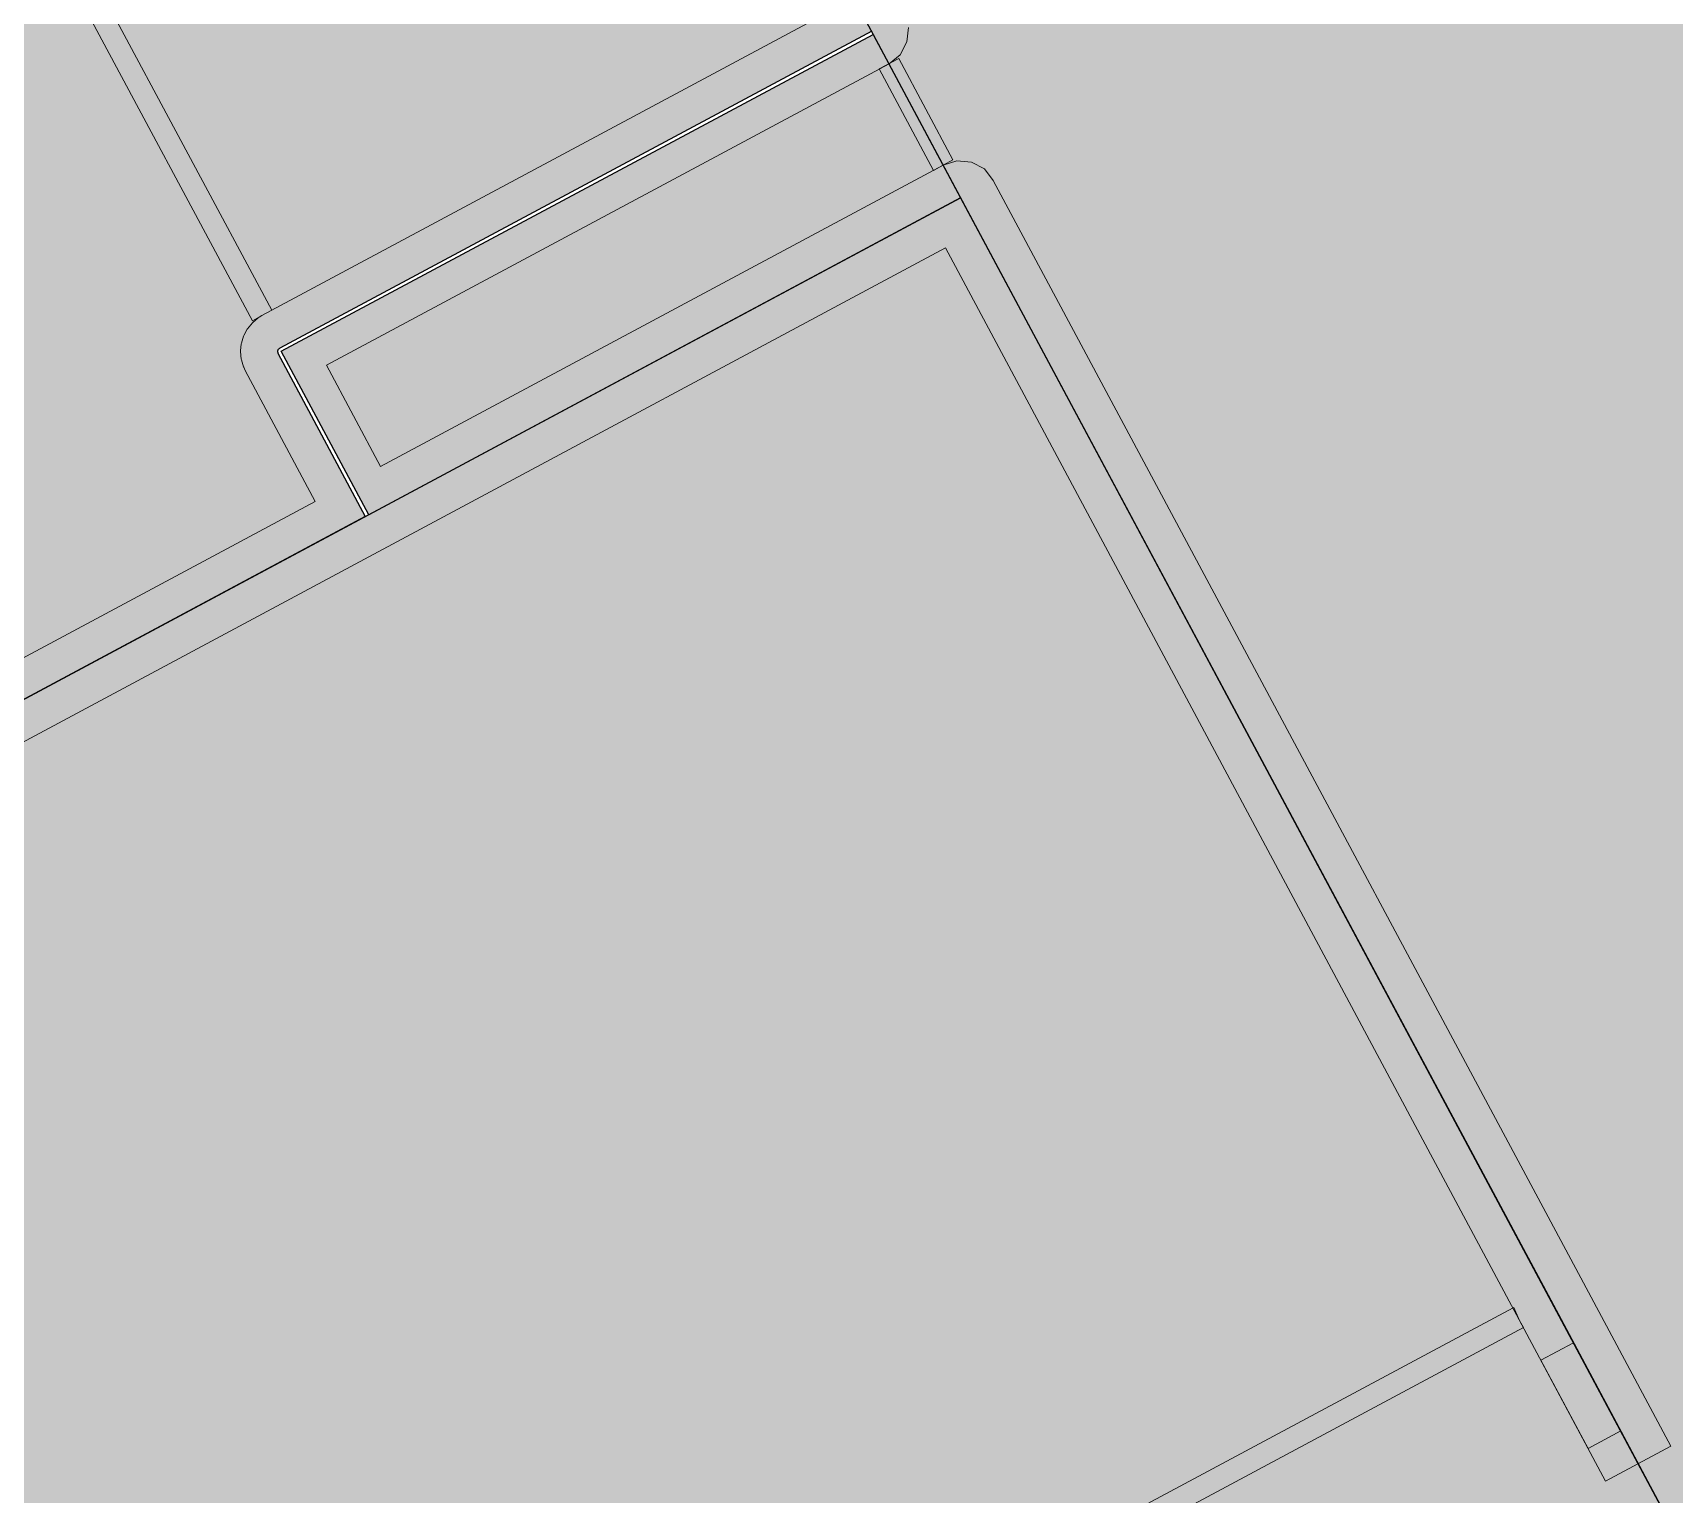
# Model space of a CAD drawing. Header units: millimetres. Extents: x 0 to 224629, y -187555 to 25097.
# Drawn here: x 74541 to 78972, y -165434 to -161490 of the extents above; entities that cross this region are included whole.
import ezdxf

# ---------------------------------------------------------------- set-up
doc = ezdxf.new("R2010")
doc.units = ezdxf.units.MM
doc.linetypes.add('Solid', pattern=[0])
for name, color, linetype, lineweight in [('Inner Walls', 5, 'Solid', 0), ('One-Bedroom Apartment', 252, 'Solid', 25), ('Room Objects', 47, 'Solid', 15), ('Room Walls', 47, 'Solid', 35), ('Service Area', 252, 'Solid', 25), ('Studio Apartment', 1, 'Solid', 35)]:
    doc.layers.add(name, color=color, linetype=linetype, lineweight=lineweight)

msp = doc.modelspace()

# ---------------------------------------------------------------- hatches: boundary and pattern name
at = {"layer": 'One-Bedroom Apartment', "linetype": 'Solid', "lineweight": 25}
msp.add_hatch(color=250, dxfattribs=at).paths.add_polyline_path([(70654, -165356), (77046, -161935), (78639, -164910), (80232, -167886), (78483, -168822), (78483, -168822), (78247, -168381), (78246, -168380), (78245, -168378), (78243, -168377), (78241, -168376), (78239, -168376), (78237, -168376), (78235, -168376), (78233, -168377), (76795, -169147), (76794, -169148), (76792, -169149), (76791, -169151), (76790, -169153), (76790, -169155), (76790, -169157), (76790, -169159), (76791, -169160), (77027, -169601), (73840, -171307), (72247, -168332)], flags=0)
at = {"layer": 'Room Objects', "linetype": 'Solid', "lineweight": 0}
msp.add_hatch(color=5, dxfattribs=at).paths.add_polyline_path([(78612, -165072), (78700, -165025), (78700, -165025), (78828, -165263), (78828, -165263), (78740, -165310), (78740, -165310), (78740, -165310)], flags=0)
at = {"layer": 'Service Area', "linetype": 'Solid', "lineweight": 25}
for points in [[(73861, -155985), (75624, -155041), (85180, -172892), (83417, -173836)], [(76810, -161494), (77046, -161935), (75448, -162790), (75212, -162349)]]:
    msp.add_hatch(color=254, dxfattribs=at).paths.add_polyline_path(points, flags=0)
at = {"layer": 'Studio Apartment', "linetype": 'Solid', "lineweight": 25}
msp.add_hatch(color=252, dxfattribs=at).paths.add_polyline_path([(69062, -162381), (75453, -158959), (76806, -161485), (76806, -161485), (75208, -162341), (75206, -162342), (75205, -162343), (75203, -162345), (75203, -162347), (75202, -162348), (75202, -162350), (75203, -162352), (75203, -162354), (75439, -162795), (70654, -165356)], flags=0)

# ---------------------------------------------------------------- linework, layer by layer
at = {"layer": 'Inner Walls', "color": 47, "linetype": 'Solid', "lineweight": 15}
for p, q in [((75160, -162252), (76670, -161444)), ((76905, -161475), (76901, -161514)), ((76901, -161514), (76883, -161549)), ((76853, -161573), (75334, -162386)), ((76883, -161549), (76853, -161573)), ((75480, -162660), (76999, -161847)), ((76999, -161847), (77036, -161835)), ((77036, -161835), (77075, -161839)), ((77075, -161839), (77110, -161857)), ((77110, -161857), (77134, -161888)), ((77134, -161888), (78727, -164863)), ((77005, -162070), (75487, -162883)), ((78787, -165398), (77005, -162070)), ((75111, -162306), (75120, -162289)), ((75120, -162289), (75121, -162288)), ((75121, -162288), (75134, -162272)), ((75134, -162272), (75135, -162271)), ((75135, -162271), (75150, -162259)), ((75150, -162259), (75152, -162257)), ((75152, -162257), (75160, -162252)), ((75102, -162348), (75104, -162329)), ((75104, -162329), (75105, -162327)), ((75105, -162327), (75110, -162308)), ((75110, -162308), (75111, -162306)), ((75102, -162350), (75102, -162348)), ((75104, -162370), (75102, -162350)), ((75105, -162372), (75104, -162370)), ((75110, -162391), (75105, -162372)), ((75111, -162392), (75110, -162391)), ((75115, -162401), (75111, -162392)), ((75304, -162754), (75115, -162401)), ((75334, -162386), (75480, -162660)), ((70828, -165150), (75304, -162754)), ((75487, -162883), (70922, -165327)), ((78727, -164863), (78963, -165304)), ((78963, -165304), (78787, -165398))]:
    msp.add_line(p, q, dxfattribs=at)
at = {"layer": 'One-Bedroom Apartment', "color": 250, "linetype": 'Solid', "lineweight": 25}
for p, q in [((70654, -165356), (77046, -161935)), ((77046, -161935), (78639, -164910)), ((78639, -164910), (80232, -167886))]:
    msp.add_line(p, q, dxfattribs=at)
at = {"layer": 'Room Objects', "color": 0, "linetype": 'Solid', "lineweight": 0}
for p, q in [((78612, -165072), (78700, -165025)), ((78700, -165025), (78828, -165263)), ((78740, -165310), (78612, -165072)), ((78828, -165263), (78740, -165310))]:
    msp.add_line(p, q, dxfattribs=at)
for p in [(78700, -165025), (78828, -165263), (78740, -165310), (78740, -165310)]:
    msp.add_point(p, dxfattribs=at)
at = {"layer": 'Room Walls', "color": 47, "linetype": 'Solid', "lineweight": 9}
for p, q in [((74692, -161315), (75187, -162238)), ((75134, -162267), (74625, -161317)), ((76826, -161587), (76879, -161559)), ((76879, -161559), (77025, -161832)), ((76973, -161861), (76826, -161587)), ((77025, -161832), (76973, -161861)), ((75187, -162238), (75160, -162252)), ((75160, -162252), (75134, -162267)), ((77322, -165581), (78537, -164931)), ((78537, -164931), (78539, -164930)), ((78539, -164930), (78551, -164957)), ((78565, -164984), (77350, -165634)), ((78551, -164957), (78558, -164971)), ((78558, -164971), (78565, -164984))]:
    msp.add_line(p, q, dxfattribs=at)
at = {"layer": 'Service Area', "color": 254, "linetype": 'Solid', "lineweight": 25}
for p, q in [((83417, -173836), (73861, -155985)), ((75212, -162349), (76810, -161494)), ((76810, -161494), (77046, -161935)), ((77046, -161935), (75448, -162790)), ((75448, -162790), (75212, -162349))]:
    msp.add_line(p, q, dxfattribs=at)
at = {"layer": 'Studio Apartment', "color": 252, "linetype": 'Solid', "lineweight": 25}
for p, q in [((76806, -161485), (75208, -162341)), ((75203, -162347), (75202, -162348)), ((75202, -162348), (75202, -162350)), ((75202, -162350), (75203, -162352)), ((75205, -162343), (75203, -162345)), ((75203, -162345), (75203, -162347)), ((75203, -162352), (75203, -162354)), ((75203, -162354), (75439, -162795)), ((75206, -162342), (75205, -162343)), ((75208, -162341), (75206, -162342)), ((75439, -162795), (70654, -165356))]:
    msp.add_line(p, q, dxfattribs=at)

doc.saveas('drawing.dxf')
